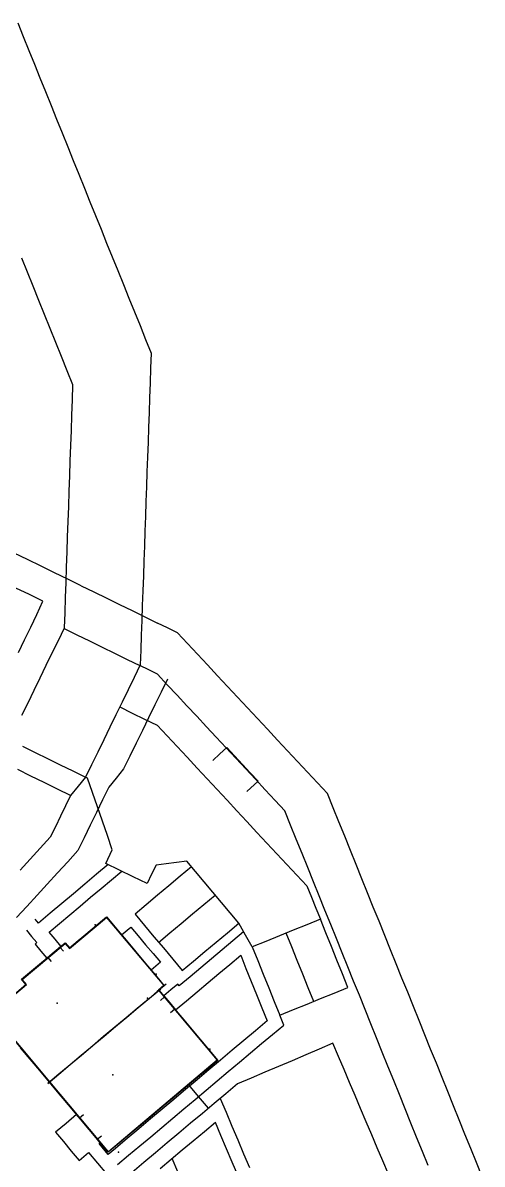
# Model space of a CAD drawing. Header units: metres. Extents: x 337936 to 338469, y 373266 to 374026.
# Drawn here: x 338407.9 to 338437.8, y 373346.3 to 373420.7 of the extents above; entities that cross this region are included whole.
import ezdxf

# ---------------------------------------------------------------- set-up
doc = ezdxf.new("R2010")
doc.units = ezdxf.units.M
for name, color, linetype in [('3D_LINES', 3, 'Continuous'), ('3D_Points', 1, 'Continuous'), ('PLOTS EXTERNAL LEVEL', 6, 'Continuous'), ('PLOTS FFL', 5, 'Continuous')]:
    doc.layers.add(name, color=color, linetype=linetype)

msp = doc.modelspace()

# ---------------------------------------------------------------- linework, layer by layer
at = {"layer": '3D_LINES'}
for points in [[(338407.545, 373420.688, 33.598), (338407.908, 373419.791, 33.598), (338408.271, 373418.893, 33.598), (338408.633, 373417.996, 33.598), (338408.996, 373417.098, 33.598), (338409.359, 373416.201, 33.598), (338409.721, 373415.303, 33.598), (338410.084, 373414.406, 33.598), (338410.446, 373413.508, 33.598), (338410.809, 373412.611, 33.598), (338411.172, 373411.713, 33.598), (338411.534, 373410.816, 33.598), (338411.897, 373409.918, 33.598), (338412.259, 373409.021, 33.598), (338412.622, 373408.123, 33.598), (338412.985, 373407.226, 33.598), (338413.347, 373406.328, 33.598), (338413.71, 373405.431, 33.598), (338414.073, 373404.533, 33.598), (338414.435, 373403.636, 33.598), (338414.798, 373402.738, 33.598), (338415.16, 373401.841, 33.598), (338415.523, 373400.943, 33.598), (338415.886, 373400.046, 33.598), (338416.248, 373399.148, 33.598), (338416.214, 373398.18, 33.598), (338416.181, 373397.213, 33.598), (338416.147, 373396.245, 33.598), (338416.113, 373395.277, 33.598), (338416.079, 373394.309, 33.598), (338416.045, 373393.341, 33.598), (338416.012, 373392.373, 33.598), (338415.978, 373391.406, 33.598), (338415.944, 373390.438, 33.598), (338415.91, 373389.47, 33.598), (338415.876, 373388.502, 33.598), (338415.843, 373387.534, 33.598), (338415.809, 373386.566, 33.598), (338415.775, 373385.599, 33.598), (338415.741, 373384.631, 33.598), (338415.707, 373383.663, 33.598), (338415.674, 373382.695, 33.598), (338415.64, 373381.727, 33.598), (338415.606, 373380.759, 33.598), (338415.572, 373379.792, 33.598), (338415.538, 373378.824, 33.598), (338415.142, 373378.011, 33.598), (338414.745, 373377.198, 33.598), (338414.349, 373376.384, 33.598), (338413.952, 373375.571, 33.598), (338413.556, 373374.758, 33.598), (338413.159, 373373.945, 33.598), (338412.763, 373373.132, 33.598), (338412.366, 373372.319, 33.598), (338411.969, 373371.506, 33.598), (338411.483, 373370.909, 33.598), (338410.997, 373370.311, 33.598), (338410.134, 373370.732, 33.598), (338409.272, 373371.153, 33.598), (338408.409, 373371.574, 33.598), (338407.546, 373371.995, 33.598)], [(338407.819, 373375.543, 34.276), (338408.216, 373376.356, 34.27), (338408.612, 373377.169, 34.263), (338409.009, 373377.982, 34.257), (338409.405, 373378.796, 34.251), (338409.802, 373379.609, 34.245), (338410.199, 373380.422, 34.239), (338410.595, 373381.235, 34.233), (338410.63, 373382.226, 34.228), (338410.664, 373383.216, 34.223), (338410.699, 373384.207, 34.218), (338410.734, 373385.198, 34.213), (338410.768, 373386.189, 34.208), (338410.803, 373387.18, 34.203), (338410.837, 373388.171, 34.198), (338410.872, 373389.161, 34.193), (338410.907, 373390.152, 34.188), (338410.941, 373391.143, 34.183), (338410.976, 373392.134, 34.178), (338411.01, 373393.125, 34.174), (338411.045, 373394.115, 34.169), (338411.08, 373395.106, 34.164), (338411.114, 373396.097, 34.159), (338411.149, 373397.088, 34.154), (338410.778, 373398.006, 34.151), (338410.407, 373398.923, 34.149), (338410.036, 373399.841, 34.146), (338409.666, 373400.759, 34.144), (338409.295, 373401.677, 34.142), (338408.924, 373402.594, 34.139), (338408.553, 373403.512, 34.137), (338408.182, 373404.43, 34.134), (338407.812, 373405.348, 34.132)], [(338411.687, 373383.985, 34.214), (338410.813, 373384.411, 34.217), (338409.939, 373384.837, 34.219), (338409.064, 373385.264, 34.222), (338408.19, 373385.69, 34.225), (338407.316, 373386.116, 34.227)], [(338407.589, 373379.633, 34.257), (338407.992, 373380.459, 34.251), (338408.395, 373381.285, 34.245), (338408.798, 373382.112, 34.239), (338409.191, 373382.977, 34.232), (338408.309, 373383.407, 34.235), (338407.428, 373383.837, 34.238)], [(338411.687, 373383.985, 34.214), (338412.518, 373383.579, 34.211), (338413.349, 373383.174, 34.209), (338414.181, 373382.768, 34.206), (338415.012, 373382.363, 34.204), (338415.843, 373381.957, 34.201), (338416.675, 373381.552, 34.199)], [(338437.848, 373345.451, 34.191), (338437.475, 373346.376, 34.193), (338437.101, 373347.301, 34.194), (338436.727, 373348.227, 34.196), (338436.353, 373349.152, 34.197), (338435.979, 373350.077, 34.198), (338435.606, 373351.002, 34.2), (338435.232, 373351.927, 34.201), (338434.858, 373352.853, 34.203), (338434.484, 373353.778, 34.204), (338434.11, 373354.703, 34.205), (338433.737, 373355.628, 34.207), (338433.363, 373356.553, 34.208), (338432.989, 373357.479, 34.21), (338432.615, 373358.404, 34.21), (338432.241, 373359.329, 34.209), (338431.867, 373360.254, 34.208), (338431.494, 373361.18, 34.207), (338431.12, 373362.105, 34.206), (338430.746, 373363.03, 34.205), (338430.372, 373363.955, 34.204), (338429.998, 373364.88, 34.203), (338429.625, 373365.806, 34.203), (338429.251, 373366.731, 34.202), (338428.877, 373367.656, 34.2), (338428.503, 373368.581, 34.197), (338428.129, 373369.507, 34.195), (338427.756, 373370.432, 34.193), (338427.104, 373371.131, 34.193), (338426.452, 373371.83, 34.193), (338425.8, 373372.528, 34.193), (338425.149, 373373.227, 34.193), (338424.497, 373373.926, 34.193), (338423.845, 373374.625, 34.193), (338423.193, 373375.324, 34.194), (338422.542, 373376.023, 34.194), (338421.89, 373376.722, 34.194), (338421.238, 373377.421, 34.194), (338420.586, 373378.12, 34.194), (338419.935, 373378.819, 34.194), (338419.283, 373379.518, 34.194), (338418.631, 373380.217, 34.195), (338417.979, 373380.915, 34.195), (338417.327, 373381.234, 34.197), (338416.675, 373381.552, 34.199)], [(338410.573, 373381.19, 34.233), (338411.397, 373380.788, 34.231), (338412.221, 373380.386, 34.228), (338413.045, 373379.984, 34.226), (338413.869, 373379.583, 34.223), (338414.693, 373379.181, 34.221), (338415.517, 373378.779, 34.218)], [(338434.319, 373346.177, 34.26), (338433.945, 373347.103, 34.259), (338433.572, 373348.028, 34.258), (338433.198, 373348.953, 34.257), (338432.824, 373349.878, 34.256), (338432.45, 373350.804, 34.255), (338432.076, 373351.729, 34.254), (338431.703, 373352.654, 34.253), (338431.329, 373353.579, 34.252), (338430.955, 373354.504, 34.251), (338430.581, 373355.43, 34.25), (338430.207, 373356.355, 34.247), (338429.834, 373357.28, 34.245), (338429.46, 373358.205, 34.242), (338429.086, 373359.131, 34.24), (338428.712, 373360.056, 34.237), (338428.338, 373360.981, 34.235), (338427.965, 373361.906, 34.233), (338427.591, 373362.831, 34.23), (338427.217, 373363.757, 34.228), (338426.843, 373364.682, 34.225), (338426.469, 373365.607, 34.223), (338426.095, 373366.532, 34.22), (338425.722, 373367.457, 34.218), (338425.348, 373368.383, 34.215), (338424.974, 373369.308, 34.213), (338424.335, 373369.993, 34.213), (338423.696, 373370.679, 34.213), (338423.056, 373371.364, 34.213), (338422.417, 373372.05, 34.214), (338421.778, 373372.735, 34.214), (338421.139, 373373.421, 34.214), (338420.499, 373374.106, 34.214), (338419.86, 373374.792, 34.214), (338419.221, 373375.477, 34.214), (338418.582, 373376.163, 34.214), (338417.943, 373376.848, 34.215), (338417.303, 373377.534, 34.215), (338416.664, 373378.219, 34.215), (338416.09, 373378.499, 34.217), (338415.517, 373378.779, 34.218)], [(338417.307, 373377.888, 34.213), (338416.9, 373377.053, 34.219), (338416.492, 373376.217, 34.225), (338416.085, 373375.382, 34.232), (338415.678, 373374.546, 34.238), (338415.27, 373373.711, 34.244), (338414.863, 373372.876, 34.25), (338414.455, 373372.04, 34.257), (338413.969, 373371.443, 34.262), (338413.483, 373370.845, 34.268), (338413.08, 373370.02, 34.274), (338412.678, 373369.194, 34.28), (338412.275, 373368.369, 34.247), (338411.873, 373367.544, 34.181), (338411.47, 373366.718, 34.128), (338410.804, 373365.991, 34.103), (338410.137, 373365.263, 34.088), (338409.471, 373364.536, 34.07), (338408.804, 373363.809, 34.066), (338408.138, 373363.082, 34.065), (338407.471, 373362.354, 34.065)], [(338414.201, 373376.082, 34.239), (338415.013, 373375.686, 34.236), (338415.825, 373375.29, 34.234), (338416.637, 373374.895, 34.231), (338417.289, 373374.196, 34.231), (338417.941, 373373.497, 34.231), (338418.592, 373372.798, 34.231), (338419.244, 373372.099, 34.23), (338419.896, 373371.4, 34.23), (338420.548, 373370.701, 34.23), (338421.199, 373370.002, 34.23), (338421.851, 373369.303, 34.23), (338422.503, 373368.604, 34.23), (338423.155, 373367.905, 34.23), (338423.806, 373367.206, 34.229), (338424.458, 373366.508, 34.229), (338425.11, 373365.809, 34.229), (338425.762, 373365.11, 34.229), (338426.413, 373364.411, 34.229), (338426.706, 373363.686, 34.231), (338426.999, 373362.962, 34.233), (338427.291, 373362.238, 34.235), (338426.401, 373361.878, 34.241), (338425.511, 373361.518, 34.248), (338424.621, 373361.159, 34.254), (338423.731, 373360.799, 34.261), (338422.841, 373360.44, 34.267), (338422.4, 373361.21, 34.266), (338421.96, 373361.981, 34.265), (338421.395, 373362.654, 34.264), (338420.83, 373363.327, 34.264), (338420.265, 373364, 34.264), (338419.7, 373364.673, 34.264), (338419.135, 373365.347, 34.264), (338418.571, 373366.02, 34.263), (338417.905, 373365.938, 34.267), (338417.239, 373365.856, 34.271), (338416.573, 373365.774, 34.275), (338416.279, 373365.172, 34.28), (338415.985, 373364.57, 34.284), (338415.086, 373365.008, 34.264), (338414.188, 373365.446, 34.227), (338413.289, 373365.885, 34.191), (338413.716, 373366.76, 34.261), (338413.393, 373367.696, 34.283), (338413.071, 373368.632, 34.281), (338412.749, 373369.568, 34.278), (338412.426, 373370.504, 34.275), (338412.104, 373371.44, 34.272), (338411.969, 373371.506, 34.273)], [(338407.85, 373373.515, 33.598), (338408.674, 373373.113, 33.598), (338409.498, 373372.711, 33.598), (338410.322, 373372.31, 33.598), (338411.145, 373371.908, 33.598), (338411.969, 373371.506, 33.598)], [(338420.285, 373372.598, 34.222), (338420.734, 373373.017, 34.218), (338421.182, 373373.435, 34.214), (338421.694, 373372.886, 34.213), (338422.205, 373372.338, 34.213), (338422.717, 373371.789, 34.213), (338423.228, 373371.241, 34.213), (338422.497, 373370.559, 34.22)], [(338410.997, 373370.311, 34.005), (338410.666, 373369.632, 34.005), (338410.335, 373368.953, 34.005), (338410.004, 373368.274, 34.005), (338409.672, 373367.595, 34.005), (338409.013, 373366.875, 34.005), (338408.354, 373366.156, 34.005), (338407.695, 373365.437, 34.005)], [(338413.448, 373365.807, 34.197), (338412.69, 373365.171, 34.118), (338411.931, 373364.535, 34.092), (338411.173, 373363.899, 34.073), (338410.415, 373363.263, 34.06), (338409.657, 373362.627, 34.06), (338408.899, 373361.99, 34.06), (338408.691, 373362.238, 34.061)], [(338408.118, 373361.521, 34.06), (338408.453, 373361.122, 34.058), (338408.788, 373360.723, 34.056), (338408.673, 373360.626, 34.056), (338409.059, 373360.166, 34.054), (338409.445, 373359.707, 34.051), (338409.904, 373360.093, 34.051), (338410.364, 373360.478, 34.051), (338409.978, 373360.938, 34.054), (338409.592, 373361.397, 34.056), (338410.27, 373361.966, 34.056), (338410.947, 373362.534, 34.056), (338411.624, 373363.102, 34.063), (338412.301, 373363.671, 34.081), (338412.979, 373364.239, 34.103), (338413.656, 373364.807, 34.162), (338414.333, 373365.375, 34.233)], [(338418.874, 373365.658, 34.264), (338418.139, 373365.041, 34.271), (338417.403, 373364.424, 34.277), (338416.668, 373363.807, 34.284), (338415.933, 373363.19, 34.229), (338415.197, 373362.572, 34.152), (338415.814, 373361.837, 34.156), (338416.431, 373361.102, 34.16), (338417.048, 373360.366, 34.163), (338417.665, 373359.631, 34.167), (338418.283, 373358.895, 34.171), (338419.018, 373359.513, 34.248), (338419.753, 373360.13, 34.286), (338420.489, 373360.747, 34.279), (338421.224, 373361.364, 34.272), (338421.96, 373361.981, 34.265)], [(338416.74, 373360.734, 34.161), (338417.475, 373361.351, 34.239), (338418.211, 373361.968, 34.285), (338418.946, 373362.585, 34.278), (338419.681, 373363.202, 34.271), (338420.417, 373363.819, 34.264)], [(338407.335, 373357.362, 34.043), (338408.079, 373357.987, 34.043), (338407.797, 373358.324, 34.043), (338408.506, 373358.919, 34.043), (338409.215, 373359.514, 34.043), (338409.924, 373360.109, 34.043), (338410.633, 373360.704, 34.043), (338410.916, 373360.367, 34.043), (338411.495, 373360.853, 34.043), (338412.075, 373361.34, 34.043), (338412.655, 373361.826, 34.043), (338413.336, 373362.398, 34.043), (338413.974, 373361.638, 34.043), (338414.612, 373360.878, 34.043), (338415.249, 373360.119, 34.043), (338415.887, 373359.359, 34.043), (338416.524, 373358.599, 34.043), (338417.105, 373357.907, 34.043)], [(338422.841, 373360.44, 34.267), (338423.2, 373359.549, 34.27), (338423.56, 373358.659, 34.272), (338423.92, 373357.769, 34.274), (338424.279, 373356.879, 34.277), (338424.639, 373355.989, 34.279), (338425.529, 373356.349, 34.273), (338426.419, 373356.708, 34.266), (338427.309, 373357.068, 34.259), (338428.199, 373357.428, 34.253), (338429.089, 373357.787, 34.246), (338428.73, 373358.677, 34.244), (338428.37, 373359.567, 34.242), (338428.011, 373360.457, 34.239), (338427.651, 373361.348, 34.237), (338427.291, 373362.238, 34.235)], [(338422.28, 373361.42, 34.043), (338421.582, 373360.833, 34.043), (338420.883, 373360.247, 34.043), (338420.184, 373359.661, 34.043), (338419.485, 373359.074, 34.043), (338418.787, 373358.488, 34.043), (338418.088, 373357.902, 34.043), (338417.991, 373358.016, 34.043), (338417.532, 373357.63, 34.043), (338417.073, 373357.244, 34.043), (338417.458, 373356.785, 34.043), (338417.844, 373356.325, 34.043), (338418.552, 373356.919, 34.043), (338419.26, 373357.513, 34.043), (338419.968, 373358.107, 34.043), (338420.676, 373358.701, 34.043), (338421.384, 373359.296, 34.043), (338422.092, 373359.89, 34.043), (338422.438, 373359.034, 34.043), (338422.784, 373358.179, 34.043), (338423.129, 373357.323, 34.043), (338423.475, 373356.468, 34.043), (338423.821, 373355.612, 34.043), (338423.058, 373354.973, 34.043), (338422.296, 373354.333, 34.043), (338421.534, 373353.694, 34.043), (338420.772, 373353.054, 34.043), (338420.01, 373352.415, 34.043), (338419.248, 373351.775, 34.043), (338418.486, 373351.136, 34.043), (338417.724, 373350.496, 34.043), (338416.962, 373349.857, 34.043), (338416.2, 373349.218, 34.043), (338415.438, 373348.578, 34.043), (338414.676, 373347.939, 34.043), (338413.914, 373347.299, 34.043), (338413.443, 373346.904, 34.043), (338412.852, 373347.608, 34.043), (338412.929, 373347.672, 34.043), (338412.414, 373348.285, 34.043), (338411.9, 373348.898, 34.043), (338411.386, 373349.511, 34.043), (338410.696, 373348.932, 34.043), (338410.007, 373348.354, 34.043), (338410.521, 373347.741, 34.043), (338411.035, 373347.128, 34.043), (338411.55, 373346.515, 34.043), (338412.162, 373347.029, 34.043), (338412.747, 373346.333, 34.043), (338413.332, 373345.636, 34.043)], [(338414.321, 373361.225, 34.042), (338414.924, 373361.731, 34.042), (338415.406, 373361.156, 34.042), (338415.889, 373360.581, 34.042), (338416.371, 373360.006, 34.042), (338416.854, 373359.431, 34.042), (338416.251, 373358.925, 34.042)], [(338426.864, 373356.888, 34.263), (338426.505, 373357.778, 34.26), (338426.145, 373358.668, 34.258), (338425.785, 373359.558, 34.256), (338425.426, 373360.448, 34.253), (338425.066, 373361.339, 34.251)], [(338410.522, 373360.151, 34.05), (338410.296, 373360.421, 34.051)], [(338409.739, 373359.494, 34.05), (338409.513, 373359.764, 34.051)], [(338416.76, 373357.618, 34.042), (338417.303, 373356.97, 34.042), (338417.847, 373356.322, 34.042), (338418.39, 373355.674, 34.042), (338418.934, 373355.027, 34.042), (338419.477, 373354.379, 34.042), (338420.021, 373353.731, 34.042), (338420.6, 373353.04, 34.042), (338419.886, 373352.441, 34.042), (338419.171, 373351.841, 34.042), (338418.457, 373351.242, 34.042), (338417.742, 373350.642, 34.042), (338417.028, 373350.043, 34.042), (338416.313, 373349.443, 34.042), (338415.599, 373348.844, 34.042), (338414.884, 373348.244, 34.042), (338414.17, 373347.644, 34.042), (338413.455, 373347.045, 34.042), (338412.815, 373347.808, 34.042), (338412.175, 373348.571, 34.042), (338411.535, 373349.333, 34.042), (338410.895, 373350.096, 34.042), (338410.254, 373350.859, 34.042), (338409.614, 373351.622, 34.042), (338408.986, 373352.37, 34.042), (338408.358, 373353.119, 34.042), (338407.73, 373353.867, 34.042)], [(338417.22, 373358.004, 34.043), (338416.644, 373357.521, 34.043), (338416.068, 373357.037, 34.043), (338415.338, 373356.425, 34.043), (338414.609, 373355.813, 34.043), (338413.879, 373355.2, 34.043), (338413.149, 373354.588, 34.043), (338412.419, 373353.975, 34.043), (338411.689, 373353.363, 34.043), (338410.959, 373352.75, 34.043), (338410.229, 373352.138, 34.043), (338409.499, 373351.526, 34.043), (338410.237, 373352.144, 34.043), (338410.974, 373352.763, 34.043), (338411.712, 373353.382, 34.043), (338412.449, 373354.001, 34.043), (338413.187, 373354.62, 34.043), (338413.924, 373355.239, 34.043), (338414.662, 373355.857, 34.043), (338415.399, 373356.476, 34.043), (338416.137, 373357.095, 34.043), (338416.875, 373357.714, 34.043)], [(338416.859, 373356.951, 34.05), (338417.129, 373357.177, 34.05)], [(338417.516, 373356.167, 34.05), (338417.786, 373356.394, 34.05)], [(338414.055, 373346.243, 34.043), (338414.778, 373346.849, 34.043), (338415.501, 373347.456, 34.043), (338416.224, 373348.063, 34.043), (338416.947, 373348.669, 34.043), (338417.67, 373349.276, 34.043), (338418.393, 373349.883, 34.043), (338419.116, 373350.49, 34.043), (338419.839, 373351.096, 34.043), (338420.562, 373351.703, 34.043), (338421.285, 373352.31, 34.043), (338422.008, 373352.916, 34.043), (338422.731, 373353.523, 34.043), (338423.454, 373354.13, 34.043), (338424.177, 373354.736, 34.043), (338424.9, 373355.343, 34.043), (338424.639, 373355.989, 34.043)], [(338431.728, 373345.629, 34.297), (338431.366, 373346.481, 34.297), (338431.004, 373347.333, 34.297), (338430.643, 373348.185, 34.297), (338430.281, 373349.038, 34.297), (338429.919, 373349.89, 34.297), (338429.557, 373350.742, 34.297), (338429.196, 373351.594, 34.297), (338428.834, 373352.446, 34.297), (338428.472, 373353.298, 34.297), (338428.111, 373354.151, 34.297), (338427.221, 373353.773, 34.297), (338426.332, 373353.396, 34.297), (338425.443, 373353.018, 34.297), (338424.554, 373352.641, 34.297), (338423.664, 373352.263, 34.297), (338422.775, 373351.886, 34.297), (338421.886, 373351.508, 34.297), (338421.121, 373350.867, 34.297), (338420.357, 373350.226, 34.297), (338419.593, 373349.584, 34.297), (338418.828, 373348.943, 34.297), (338418.064, 373348.301, 34.297), (338417.299, 373347.66, 34.297), (338416.535, 373347.018, 34.297), (338415.771, 373346.377, 34.297), (338415.006, 373345.736, 34.297)], [(338419.993, 373349.92, 34.093), (338419.35, 373350.686, 34.076), (338418.708, 373351.452, 34.059)], [(338420.754, 373350.559, 34.095), (338421.137, 373349.656, 34.11), (338421.52, 373348.754, 34.125), (338421.903, 373347.852, 34.14), (338422.286, 373346.949, 34.156), (338422.669, 373346.047, 34.171)], [(338411.575, 373349.286, 34.051), (338411.845, 373349.512, 34.054)], [(338420.442, 373348.991, 34.109), (338419.721, 373348.386, 34.106), (338418.999, 373347.781, 34.104), (338418.278, 373347.176, 34.102), (338417.557, 373346.571, 34.099), (338416.836, 373345.965, 34.097)], [(338421.903, 373345.55, 34.166), (338421.538, 373346.41, 34.152), (338421.172, 373347.27, 34.138), (338420.807, 373348.131, 34.123), (338420.442, 373348.991, 34.109)], [(338412.738, 373347.899, 34.052), (338413.008, 373348.126, 34.05)], [(338417.991, 373345.779, 34.114), (338417.629, 373346.631, 34.1)]]:
    msp.add_polyline3d(points, dxfattribs=at)
at = {"layer": '3D_Points'}
for p in [(338412.605, 373361.886, 34.05), (338416.585, 373358.65, 34.05), (338416.019, 373357.097, 34.05), (338410.127, 373356.768, 34.2), (338420.079, 373353.78, 34.05), (338413.758, 373352.085, 34.2), (338414.121, 373347.052, 34.05)]:
    msp.add_point(p, dxfattribs=at)
at = {"layer": 'PLOTS EXTERNAL LEVEL'}
msp.add_polyline3d([(338420.6, 373353.04, 34.2), (338413.455, 373347.045, 34.2), (338409.614, 373351.622, 34.2), (338405.846, 373356.113, 34.2), (338408.079, 373357.987, 34.2), (338407.797, 373358.324, 34.2), (338410.633, 373360.704, 34.2), (338410.916, 373360.367, 34.2), (338413.336, 373362.398, 34.2), (338417.105, 373357.907, 34.2), (338416.76, 373357.618, 34.2), (338420.6, 373353.04, 34.2)], dxfattribs=at)
at = {"layer": 'PLOTS FFL'}
msp.add_polyline3d([(338420.565, 373353.044, 34.2), (338413.458, 373347.08, 34.2), (338409.633, 373351.638, 34.2), (338405.881, 373356.11, 34.2), (338408.115, 373357.984, 34.2), (338407.832, 373358.321, 34.2), (338410.63, 373360.669, 34.2), (338410.913, 373360.332, 34.2), (338413.333, 373362.363, 34.2), (338417.069, 373357.91, 34.2), (338416.724, 373357.621, 34.2), (338420.565, 373353.044, 34.2)], dxfattribs=at)

doc.saveas('drawing.dxf')
